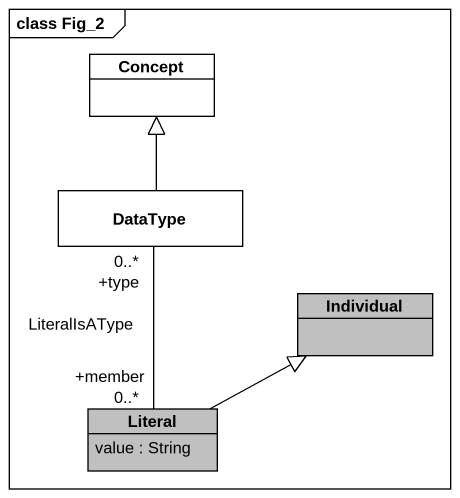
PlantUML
@startuml
mainframe class Fig_2
hide circle
hide empty members
class Concept #FFFFFF
class DataType #FFFFFF
class Individual #C0C0C0
class Literal #C0C0C0 {
  value : String
}
DataType -up-|> Concept
DataType "+type\n0..*" -- "+member\n0..*" Literal : LiteralIsAType
Literal -right-|> Individual
@enduml
